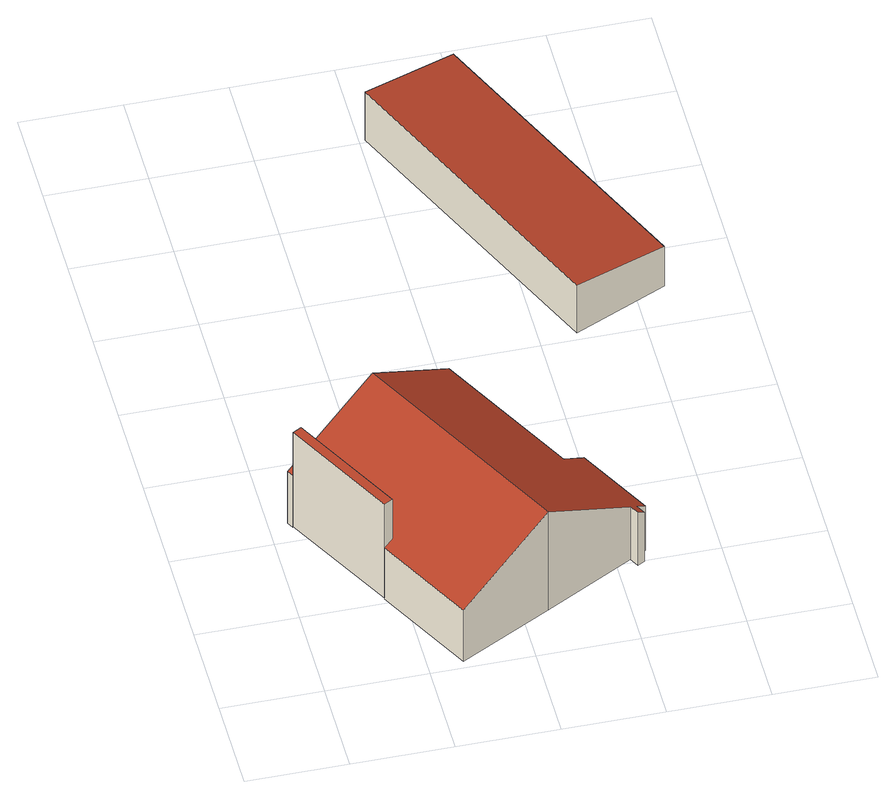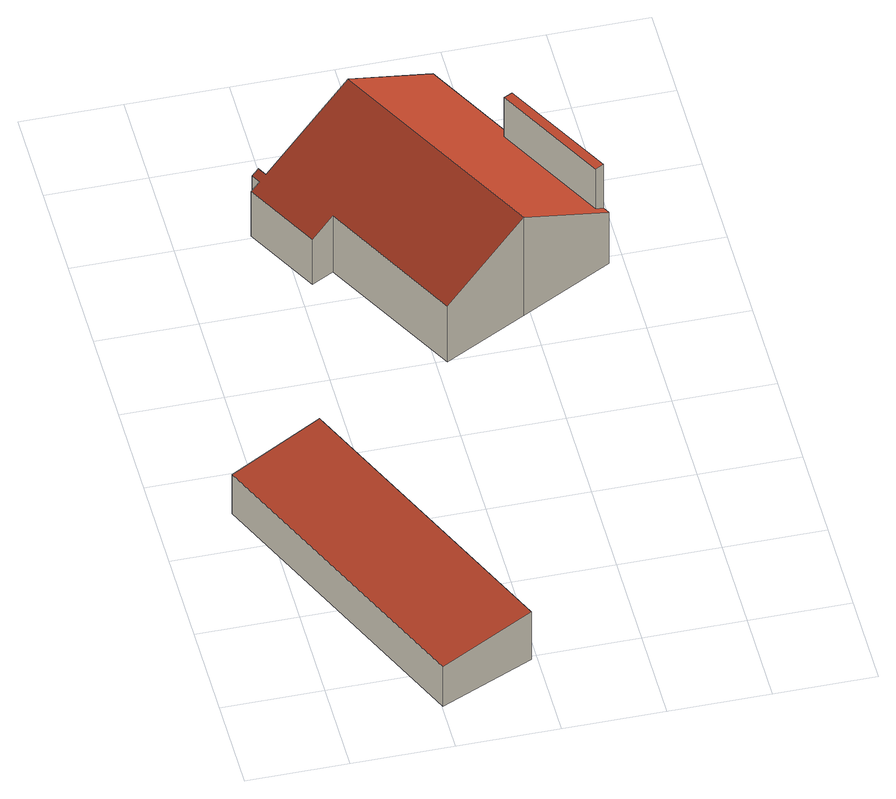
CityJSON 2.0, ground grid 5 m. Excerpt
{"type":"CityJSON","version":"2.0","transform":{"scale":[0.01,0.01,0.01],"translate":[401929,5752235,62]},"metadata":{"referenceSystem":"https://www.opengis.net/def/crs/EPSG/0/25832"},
"CityObjects":{
"building1":{"type":"Building","attributes":{"Gemeindeschluessel":"05515000","Geometrietyp2DReferenz":"3000","function":"51009_1610","roofType":"9999","measuredHeight":6},"geometry":[{"type":"Solid","lod":"2","boundaries":[[[[0,1,2,3]],[[1,4,5,2]],[[0,6,4,1]],[[3,7,6,0]],[[2,5,7,3]],[[4,6,7,5]]]],"semantics":{"surfaces":[{"type":"RoofSurface"},{"type":"WallSurface"},{"type":"GroundSurface"}],"values":[[0,1,1,1,1,2]]}}]},
"building2":{"type":"Building","attributes":{"Gemeindeschluessel":"05515000","Geometrietyp2DReferenz":"3000","function":"31001_1000","roofType":"3100","measuredHeight":6.26},"address":[{"country":"Germany","locality":"Münster","thoroughfareNumber":"144","thoroughfareName":"Loevelingloh"}],"geometry":[{"type":"Solid","lod":"2","boundaries":[[[[8,9,10,11]],[[12,13,9,8]],[[14,15,13,12]],[[16,17,15,14]],[[18,19,17,16]],[[20,21,19,18]],[[22,23,21,20]],[[24,25,23,22]],[[26,27,25,24]],[[28,29,27,26]],[[30,31,29,28]],[[32,33,31,30]],[[34,35,33,32]],[[36,37,35,34]],[[38,39,37,36]],[[11,10,39,38]],[[32,30,28,26,24,22,20,18,16,34]],[[14,12,8,11,38,36,34,16]],[[9,13,15,17,19,21,23,25,27,29,31,33,35,37,39,10]]]],"semantics":{"surfaces":[{"type":"WallSurface"},{"type":"RoofSurface"},{"type":"GroundSurface"}],"values":[[0,0,0,0,0,0,0,0,0,0,0,0,0,0,0,0,1,1,2]]}}]},
"building3":{"type":"Building","attributes":{"Gemeindeschluessel":"05515000","Geometrietyp2DReferenz":"3000","function":"31001_2700","roofType":"2100","measuredHeight":3.06},"geometry":[{"type":"Solid","lod":"2","boundaries":[[[[40,41,42,43]],[[44,45,41,40]],[[46,47,45,44]],[[43,42,47,46]],[[44,40,43,46]],[[41,45,47,42]]]],"semantics":{"surfaces":[{"type":"WallSurface"},{"type":"RoofSurface"},{"type":"GroundSurface"}],"values":[[0,0,0,0,1,2]]}}]}
},
"vertices":[
[397,488,647],[441,511,647],[143,1073,647],[98,1049,647],[441,511,48],[143,1073,48],[397,488,48],[98,1049,48],
[143,1073,399],[143,1073,42],[441,511,42],[441,511,399],[98,1049,370],[98,1049,42],[80,1084,370],[80,1084,42],[540,1328,668],[540,1328,42],[955,1548,399],[955,1548,42],[1329,843,399],[1329,843,42],[1441,902,327],[1441,902,42],[1641,524,327],[1641,524,42],[1597,501,355],[1597,501,42],[1621,454,355],[1621,454,42],[1586,436,378],[1586,436,42],[1561,481,378],[1561,481,42],[1115,244,668],[1115,244,42],[655,0,370],[655,0,42],[397,488,370],[397,488,42],
[1679,2043,307],[1679,2043,1],[2143,2256,1],[2143,2256,251],[1027,3519,307],[1027,3519,1],[1494,3726,251],[1494,3726,1]
]}
